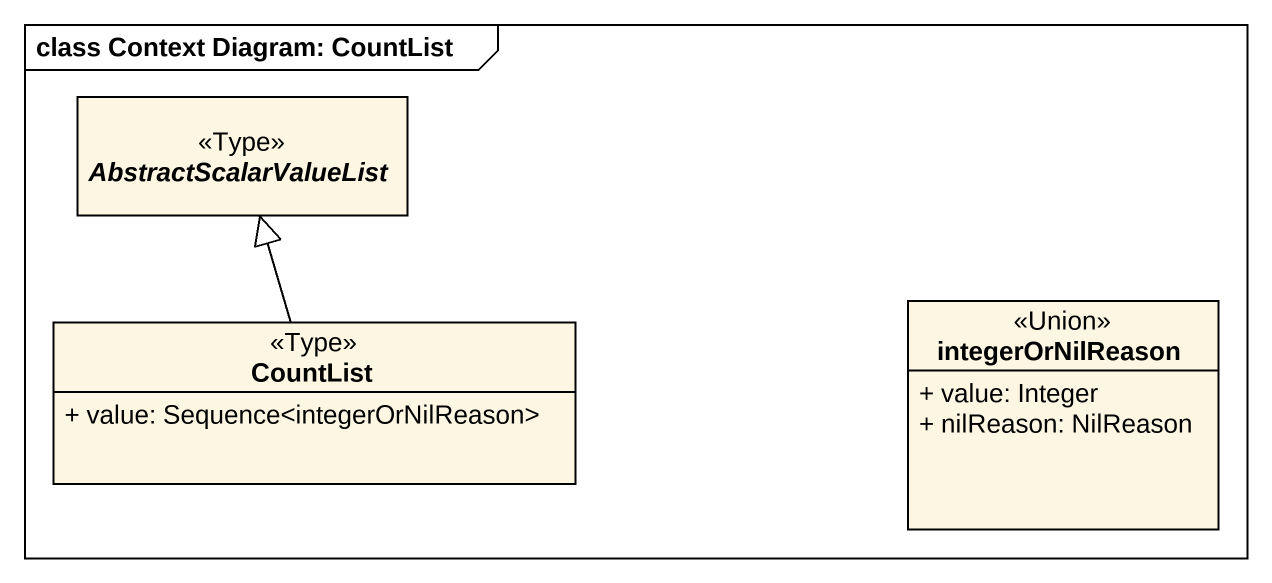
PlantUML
@startuml
mainframe class Context Diagram: CountList
hide circle
hide empty members
skinparam classAttributeIconSize 0
abstract class AbstractScalarValueList <<Type>>
class CountList <<Type>> {
  + value: Sequence<integerOrNilReason>
}
class integerOrNilReason <<Union>> {
  + value: Integer
  + nilReason: NilReason
}
CountList -up-|> AbstractScalarValueList
@enduml
